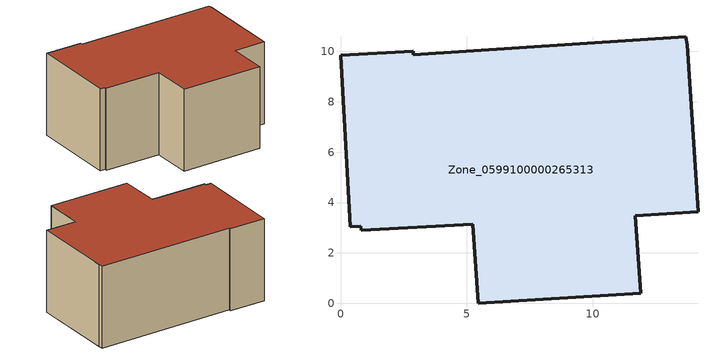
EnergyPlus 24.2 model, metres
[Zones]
Zone_0599100000265313
 floor ground (C_G): 14.19,3.64 11.71,3.48 11.9,0.4 5.47,0 5.25,3.15 0.83,2.9 0.81,3.06 0.4,3.04 0,9.84 2.88,10.01 2.89,9.86 13.69,10.59 13.76,10.27 z0
 wall outside (C_F): 2.88,10.01 0,9.84 0.4,3.04 0.81,3.06 0.83,2.9 5.25,3.15 5.47,0 11.9,0.4 11.71,3.48 14.19,3.64 13.76,10.27 13.69,10.59 2.89,9.86 2.88,10.01 z0:6.42
 roof outside (C_R): 11.71,3.48 14.19,3.64 13.76,10.27 13.69,10.59 2.89,9.86 2.88,10.01 0,9.84 0.4,3.04 0.81,3.06 0.83,2.9 5.25,3.15 5.47,0 11.9,0.4 z6.42
[BUILDING]
Pand.0599100000265313: North Axis=0; Terrain=City; Loads Convergence Tolerance Value=0.04; Temperature Convergence Tolerance Value=0.4; Solar Distribution=FullExterior; Maximum Number of Warmup Days=25; Minimum Number of Warmup Days=1
[Site:Location]
Rotterdam.The.Hague.AP_ZH_NLD Design_Conditions: Latitude=51.96; Longitude=4.45; Time Zone=1; Elevation=-4.5
[SITE:GROUNDTEMPERATURE:BUILDINGSURFACE]
18, 18, 18, 18, 18, 18, 18, 18, 18, 18, 18, 18
[MATERIAL] Thermal Absorptance=0.9; Solar Absorptance=0.7; Visible Absorptance=0.7
Name | Roughness | Thickness | Conductivity | Density | Specific Heat
G.TC.1946-1964 | MediumSmooth | 0.15 | 1 | 540 | 1210
F.TC.1946-1964 | Rough | 0.3 | 0.857143 | 1920 | 840
R.TC.1946-1964 | MediumRough | 0.2 | 0.235294 | 1500 | 1000
[CONSTRUCTION]
C_G: G.TC.1946-1964
C_F: F.TC.1946-1964
C_R: R.TC.1946-1964
[ZONE]
Zone_0599100000265313: Type=1; Multiplier=1; Ceiling Height=Autocalculate; Volume=Autocalculate; Floor Area=autocalculate; Part of Total Floor Area=Yes
[ZONEINFILTRATION:DESIGNFLOWRATE]
Infil_Zone_0599100000265313: Zone or ZoneList or Space or SpaceList=Zone_0599100000265313; Schedule=AlwaysOn; Design Flow Rate Calculation Method=Flow/Area; Flow Rate per Floor Area=0.003; Constant Term Coefficient=1; Temperature Term Coefficient=0; Velocity Term Coefficient=0; Velocity Squared Term Coefficient=0
[HVACTEMPLATE:ZONE:IDEALLOADSAIRSYSTEM]
Zone_0599100000265313: Maximum Heating Supply Air Temperature=50; Minimum Cooling Supply Air Temperature=13; Maximum Heating Supply Air Humidity Ratio=0.0156; Minimum Cooling Supply Air Humidity Ratio=0.0077; Heating Limit=NoLimit; Cooling Limit=NoLimit; Dehumidification Control Type=ConstantSensibleHeatRatio; Cooling Sensible Heat Ratio=0.7; Dehumidification Setpoint=60; Humidification Control Type=None; Humidification Setpoint=30; Outdoor Air Method=None; Outdoor Air Flow Rate per Person=0.00944; Outdoor Air Flow Rate per Zone Floor Area=0; Outdoor Air Flow Rate per Zone=0; Demand Controlled Ventilation Type=None; Outdoor Air Economizer Type=NoEconomizer; Heat Recovery Type=None; Sensible Heat Recovery Effectiveness=0.7; Latent Heat Recovery Effectiveness=0.65
[ZONECONTROL:THERMOSTAT]
ThermostatControl_Zone_0599100000265313: Zone or ZoneList=Zone_0599100000265313; Control Type Schedule=DualSetpointControlType; Control 1=Thermostat_Zone_0599100000265313; Temperature Difference Between Cutout And Setpoint=0
[THERMOSTATSETPOINT:DUALSETPOINT]
Thermostat_Zone_0599100000265313: Heating Setpoint Temperature Schedule=HeatingSetpoint_Zone_0599100000265313; Cooling Setpoint Temperature Schedule=CoolingSetpoint_Zone_0599100000265313
[SCHEDULE:COMPACT]
HeatingSetpoint_Zone_0599100000265313: Through: 12/31, For: AllDays, Until: 24:00, 21
CoolingSetpoint_Zone_0599100000265313: Through: 12/31, For: AllDays, Until: 24:00, 24
DualSetpointControlType: Through: 12/31, For: AllDays, Until: 24:00, 4
AlwaysOn: Through: 12/31, For: AllDays, Until: 24:00, 1
